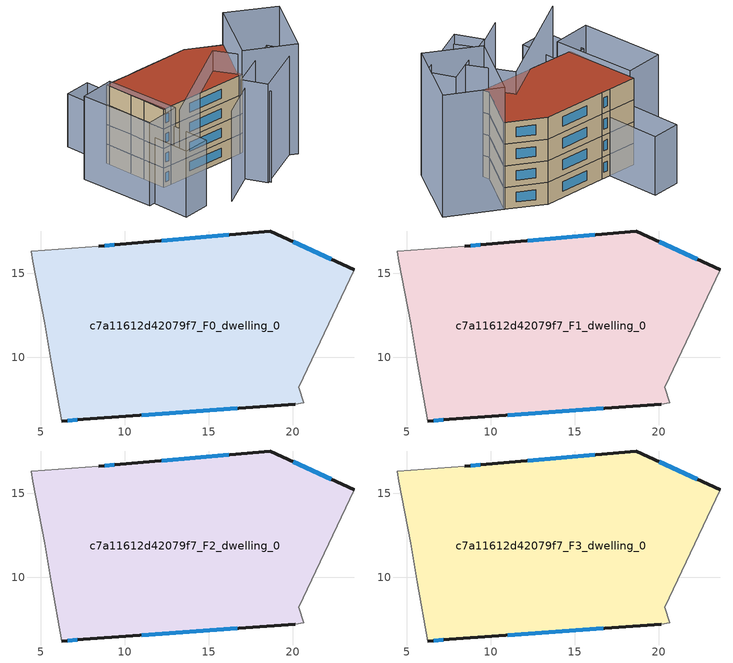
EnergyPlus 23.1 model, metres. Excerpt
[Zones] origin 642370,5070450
c7a11612d42079f7_F0_dwelling_0
 floor ground (EU_floor_Construction): 23.66,15.2 20.36,8.2 20.66,7.3 20.16,7.2 7.55,6.3 6.25,6.2 5.65,9.71 5.25,12.01 4.55,15.71 4.45,16.31 8.45,16.61 9.75,16.71 18.66,17.51 z0
 wall outside (EU_wall_Construction): 6.25,6.2 7.55,6.3 20.16,7.2 / 23.66,15.2 18.66,17.51 9.75,16.71 8.45,16.61 z0:3
 wall adiabatic (EU_wall_Construction): 20.16,7.2 20.66,7.3 20.36,8.2 23.66,15.2 / 8.45,16.61 4.45,16.31 4.55,15.71 5.25,12.01 5.65,9.71 6.25,6.2 z0:3
 window (EU_Window_Construction): 11.02,6.55 16.69,6.95 / 6.61,6.23 7.19,6.27 / 9.39,16.68 8.81,16.64 / 16.21,17.29 12.2,16.93 / 22.28,15.84 20.04,16.87 z0.83:2.17
c7a11612d42079f7_F1_dwelling_0
 floor to c7a11612d42079f7_F0_dwelling_0 (EU_floor_Construction): 23.66,15.2 20.36,8.2 20.66,7.3 20.16,7.2 7.55,6.3 6.25,6.2 5.65,9.71 5.25,12.01 4.55,15.71 4.45,16.31 8.45,16.61 9.75,16.71 18.66,17.51 z3
 wall outside (EU_wall_Construction): 6.25,6.2 7.55,6.3 20.16,7.2 / 23.66,15.2 18.66,17.51 9.75,16.71 8.45,16.61 z3:6
 wall adiabatic (EU_wall_Construction): 20.16,7.2 20.66,7.3 20.36,8.2 23.66,15.2 / 8.45,16.61 4.45,16.31 4.55,15.71 5.25,12.01 5.65,9.71 6.25,6.2 z3:6
 window (EU_Window_Construction): 11.02,6.55 16.69,6.95 / 6.61,6.23 7.19,6.27 / 9.39,16.68 8.81,16.64 / 16.21,17.29 12.2,16.93 / 22.28,15.84 20.04,16.87 z3.83:5.17
c7a11612d42079f7_F2_dwelling_0
 floor to c7a11612d42079f7_F1_dwelling_0 (EU_floor_Construction): 23.66,15.2 20.36,8.2 20.66,7.3 20.16,7.2 7.55,6.3 6.25,6.2 5.65,9.71 5.25,12.01 4.55,15.71 4.45,16.31 8.45,16.61 9.75,16.71 18.66,17.51 z6
 wall outside (EU_wall_Construction): 6.25,6.2 7.55,6.3 20.16,7.2 / 23.66,15.2 18.66,17.51 9.75,16.71 8.45,16.61 z6:9
 wall adiabatic (EU_wall_Construction): 20.16,7.2 20.66,7.3 20.36,8.2 23.66,15.2 / 8.45,16.61 4.45,16.31 4.55,15.71 5.25,12.01 5.65,9.71 6.25,6.2 z6:9
 window (EU_Window_Construction): 11.02,6.55 16.69,6.95 / 6.61,6.23 7.19,6.27 / 9.39,16.68 8.81,16.64 / 16.21,17.29 12.2,16.93 / 22.28,15.84 20.04,16.87 z6.83:8.17
c7a11612d42079f7_F3_dwelling_0
 floor to c7a11612d42079f7_F2_dwelling_0 (EU_floor_Construction): 23.66,15.2 20.36,8.2 20.66,7.3 20.16,7.2 7.55,6.3 6.25,6.2 5.65,9.71 5.25,12.01 4.55,15.71 4.45,16.31 8.45,16.61 9.75,16.71 18.66,17.51 z9
 wall outside (EU_wall_Construction): 6.25,6.2 7.55,6.3 20.16,7.2 / 23.66,15.2 18.66,17.51 9.75,16.71 8.45,16.61 z9:12
 wall adiabatic (EU_wall_Construction): 20.16,7.2 20.66,7.3 20.36,8.2 23.66,15.2 / 8.45,16.61 4.45,16.31 4.55,15.71 5.25,12.01 5.65,9.71 6.25,6.2 z9:12
 window (EU_Window_Construction): 11.02,6.55 16.69,6.95 / 6.61,6.23 7.19,6.27 / 9.39,16.68 8.81,16.64 / 16.21,17.29 12.2,16.93 / 22.28,15.84 20.04,16.87 z9.83:11.17
 roof outside (EU_roof_Construction): 20.66,7.3 20.36,8.2 23.66,15.2 18.66,17.51 9.75,16.71 8.45,16.61 4.45,16.31 4.55,15.71 5.25,12.01 5.65,9.71 6.25,6.2 7.55,6.3 20.16,7.2 z12
shading: 11.13,-2.35 16.43,1.45 / 16.43,1.45 18.55,-1.51 z0:13.9; 4.44,0.44 18.06,10.52 / 18.06,10.52 21.87,5.37 / 26.65,3.82 18.11,-1.45 / 18.11,-1.45 16.08,1.84 / 16.08,1.84 24.62,7.11 / 24.62,7.11 26.65,3.82 z0:15.1; 6.55,4.8 7.65,-1.3 / 7.65,-1.3 3.66,-2.02 / 3.66,-2.02 2.56,4.08 / 2.56,4.08 6.55,4.8 z0:10.1; -0.66,14.61 4.55,15.71 / 4.55,15.71 6.92,4.5 / 6.92,4.5 1.71,3.4 / 1.71,3.4 -0.66,14.61 z0:12.8; 30.67,12.1 26.23,2.32 / 26.23,2.32 19.15,5.53 / 19.15,5.53 23.58,15.31 / 23.58,15.31 30.67,12.1 z0:16.9; 4.52,15.9 3.21,23.11 / 3.21,23.11 7.14,23.82 / 7.14,23.82 8.45,16.61 / 8.45,16.61 4.52,15.9 z0:8.1
[Building]
EU S2 Campaign: North Axis=0; Terrain=City; Solar Distribution=FullExterior
[Site:Location]
Lyon-Bron: Latitude=45.75; Longitude=5; Time Zone=1; Elevation=198
[SizingPeriod:WeatherFileDays]
AnnualSizingPeriod: Begin Month=1; Begin Day of Month=1; End Month=12; End Day of Month=31; Day of Week for Start Day=Monday; Use Weather File Daylight Saving Period=No; Use Weather File Rain and Snow Indicators=No
[MATERIAL]
EU_InternalMass_Material: Roughness=MediumRough; Thickness=0.1; Conductivity=1; Density=1800; Specific Heat=900; Thermal Absorptance=0.9; Solar Absorptance=0.7; Visible Absorptance=0.7
[MATERIAL:NOMASS] Roughness=MediumRough; Thermal Absorptance=0.9; Solar Absorptance=0.7; Visible Absorptance=0.7
Name | Thermal Resistance
EU_wall_NoMass | 0.87146
EU_roof_NoMass | 0.842276
EU_floor_NoMass | 0.496999
[WINDOWMATERIAL:SIMPLEGLAZINGSYSTEM]
EU_Window_SimpleGlazing: UFactor=2.2525; Solar Heat Gain Coefficient=0.76; Visible Transmittance=0.76
[CONSTRUCTION]
EU_wall_Construction: EU_wall_NoMass
EU_roof_Construction: EU_roof_NoMass
EU_floor_Construction: EU_floor_NoMass
EU_InternalMass_Construction: EU_InternalMass_Material
EU_Window_Construction: EU_Window_SimpleGlazing
[ZONE] Type=1; Multiplier=1; Ceiling Height=autocalculate; Volume=504.423; Floor Area=autocalculate; Part of Total Floor Area=Yes
c7a11612d42079f7_F0_dwelling_0; c7a11612d42079f7_F1_dwelling_0; c7a11612d42079f7_F2_dwelling_0; c7a11612d42079f7_F3_dwelling_0
[INTERNALMASS] Construction=EU_InternalMass_Construction; Surface Area=168.141
Name | Zone or ZoneList
c7a11612d42079f7_F0_dwelling_0_EU_InternalMass | c7a11612d42079f7_F0_dwelling_0
c7a11612d42079f7_F1_dwelling_0_EU_InternalMass | c7a11612d42079f7_F1_dwelling_0
c7a11612d42079f7_F2_dwelling_0_EU_InternalMass | c7a11612d42079f7_F2_dwelling_0
c7a11612d42079f7_F3_dwelling_0_EU_InternalMass | c7a11612d42079f7_F3_dwelling_0
[OTHEREQUIPMENT] Fuel Type=Electricity; Design Level Calculation Method=Watts/Area; Power per Zone Floor Area=1; Fraction Latent=0; Fraction Radiant=0; Fraction Lost=0; Carbon Dioxide Generation Rate=0; EndUse Subcategory=EU_Step8_InternalGains
Name | Zone or ZoneList or Space or SpaceList | Schedule
EU_Step8_InternalGain_c7a11612d42079f7_F0_dwelling_0_f000 | c7a11612d42079f7_F0_dwelling_0 | EU_Step8_GainSchedule_c7a11612d42079f7_F0_dwelling_0_f000
EU_Step8_InternalGain_c7a11612d42079f7_F1_dwelling_0_f000 | c7a11612d42079f7_F1_dwelling_0 | EU_Step8_GainSchedule_c7a11612d42079f7_F1_dwelling_0_f000
EU_Step8_InternalGain_c7a11612d42079f7_F2_dwelling_0_f000 | c7a11612d42079f7_F2_dwelling_0 | EU_Step8_GainSchedule_c7a11612d42079f7_F2_dwelling_0_f000
EU_Step8_InternalGain_c7a11612d42079f7_F3_dwelling_0_f000 | c7a11612d42079f7_F3_dwelling_0 | EU_Step8_GainSchedule_c7a11612d42079f7_F3_dwelling_0_f000
[ZONEVENTILATION:DESIGNFLOWRATE] Schedule=EU_AlwaysOn; Design Flow Rate Calculation Method=AirChanges/Hour; Air Changes per Hour=0.425; Ventilation Type=Natural; Fan Pressure Rise=0; Fan Total Efficiency=1; Constant Term Coefficient=1; Temperature Term Coefficient=0; Velocity Term Coefficient=0; Velocity Squared Term Coefficient=0; Minimum Indoor Temperature=-100; Maximum Indoor Temperature=100; Delta Temperature=-100; Minimum Outdoor Temperature=-100; Maximum Outdoor Temperature=100; Maximum Wind Speed=40
Name | Zone or ZoneList or Space or SpaceList
EU_ConstantAir_c7a11612d42079f7_F0_dwelling_0 | c7a11612d42079f7_F0_dwelling_0
EU_ConstantAir_c7a11612d42079f7_F1_dwelling_0 | c7a11612d42079f7_F1_dwelling_0
EU_ConstantAir_c7a11612d42079f7_F2_dwelling_0 | c7a11612d42079f7_F2_dwelling_0
EU_ConstantAir_c7a11612d42079f7_F3_dwelling_0 | c7a11612d42079f7_F3_dwelling_0
[HVACTEMPLATE:THERMOSTAT] Constant Heating Setpoint=20; Constant Cooling Setpoint=50
EU_HeatOnly_c7a11612d42079f7_F0_dwelling_0; EU_HeatOnly_c7a11612d42079f7_F1_dwelling_0; EU_HeatOnly_c7a11612d42079f7_F2_dwelling_0; EU_HeatOnly_c7a11612d42079f7_F3_dwelling_0
[HVACTEMPLATE:ZONE:IDEALLOADSAIRSYSTEM] System Availability Schedule=EU_AlwaysOn; Maximum Heating Supply Air Temperature=50; Minimum Cooling Supply Air Temperature=13; Maximum Heating Supply Air Humidity Ratio=0.0156; Minimum Cooling Supply Air Humidity Ratio=0.0077; Heating Limit=NoLimit; Cooling Limit=NoLimit; Heating Availability Schedule=EU_AlwaysOn; Cooling Availability Schedule=EU_CoolingOff; Dehumidification Control Type=ConstantSensibleHeatRatio; Cooling Sensible Heat Ratio=0.7; Dehumidification Setpoint=60; Humidification Control Type=None; Humidification Setpoint=30; Outdoor Air Method=None; Outdoor Air Flow Rate per Person=0.00944; Outdoor Air Flow Rate per Zone Floor Area=0; Outdoor Air Flow Rate per Zone=0; Demand Controlled Ventilation Type=None; Outdoor Air Economizer Type=NoEconomizer; Heat Recovery Type=None; Sensible Heat Recovery Effectiveness=0.7; Latent Heat Recovery Effectiveness=0.65
Name | Template Thermostat
c7a11612d42079f7_F0_dwelling_0 | EU_HeatOnly_c7a11612d42079f7_F0_dwelling_0
c7a11612d42079f7_F1_dwelling_0 | EU_HeatOnly_c7a11612d42079f7_F1_dwelling_0
c7a11612d42079f7_F2_dwelling_0 | EU_HeatOnly_c7a11612d42079f7_F2_dwelling_0
c7a11612d42079f7_F3_dwelling_0 | EU_HeatOnly_c7a11612d42079f7_F3_dwelling_0
[SIZING:ZONE] Zone Cooling Design Supply Air Temperature Input Method=SupplyAirTemperature; Zone Cooling Design Supply Air Temperature=13; Zone Heating Design Supply Air Temperature Input Method=SupplyAirTemperature; Zone Heating Design Supply Air Temperature=50; Zone Cooling Design Supply Air Humidity Ratio=0.008; Zone Heating Design Supply Air Humidity Ratio=0.008; Cooling Design Air Flow Method=DesignDay; Cooling Design Air Flow Rate=0; Cooling Minimum Air Flow per Zone Floor Area=0.000762; Cooling Minimum Air Flow=0; Cooling Minimum Air Flow Fraction=0.2; Heating Design Air Flow Method=DesignDay; Heating Design Air Flow Rate=0; Heating Maximum Air Flow per Zone Floor Area=0.002032; Heating Maximum Air Flow=0.141576; Heating Maximum Air Flow Fraction=0.3; Account for Dedicated Outdoor Air System=No; Dedicated Outdoor Air System Control Strategy=NeutralSupplyAir; Dedicated Outdoor Air Low Setpoint Temperature for Design=autosize; Dedicated Outdoor Air High Setpoint Temperature for Design=autosize; Zone Load Sizing Method=Sensible Load Only No Latent Load; Zone Latent Cooling Design Supply Air Humidity Ratio Input Method=HumidityRatioDifference; Zone Cooling Design Supply Air Humidity Ratio Difference=0.005; Zone Latent Heating Design Supply Air Humidity Ratio Input Method=HumidityRatioDifference; Zone Humidification Design Supply Air Humidity Ratio Difference=0.005
c7a11612d42079f7_F0_dwelling_0; c7a11612d42079f7_F1_dwelling_0; c7a11612d42079f7_F2_dwelling_0; c7a11612d42079f7_F3_dwelling_0
[SCHEDULE:CONSTANT]
Name | Hourly Value
EU_AlwaysOn | 1
EU_CoolingOff | 0
[SCHEDULE:FILE] Column Number=1; Rows to Skip at Top=0; Number of Hours of Data=8760; Column Separator=Comma; Interpolate to Timestep=No; Minutes per Item=60; Adjust Schedule for Daylight Savings=Yes
Name | File
EU_Step8_GainSchedule_c7a11612d42079f7_F0_dwelling_0_f000 | ../../schedules/c7a11612d42079f7/c7a11612d42079f7_F0_dwelling_0_f000_gain.csv
EU_Step8_GainSchedule_c7a11612d42079f7_F1_dwelling_0_f000 | ../../schedules/c7a11612d42079f7/c7a11612d42079f7_F1_dwelling_0_f000_gain.csv
EU_Step8_GainSchedule_c7a11612d42079f7_F2_dwelling_0_f000 | ../../schedules/c7a11612d42079f7/c7a11612d42079f7_F2_dwelling_0_f000_gain.csv
EU_Step8_GainSchedule_c7a11612d42079f7_F3_dwelling_0_f000 | ../../schedules/c7a11612d42079f7/c7a11612d42079f7_F3_dwelling_0_f000_gain.csv
